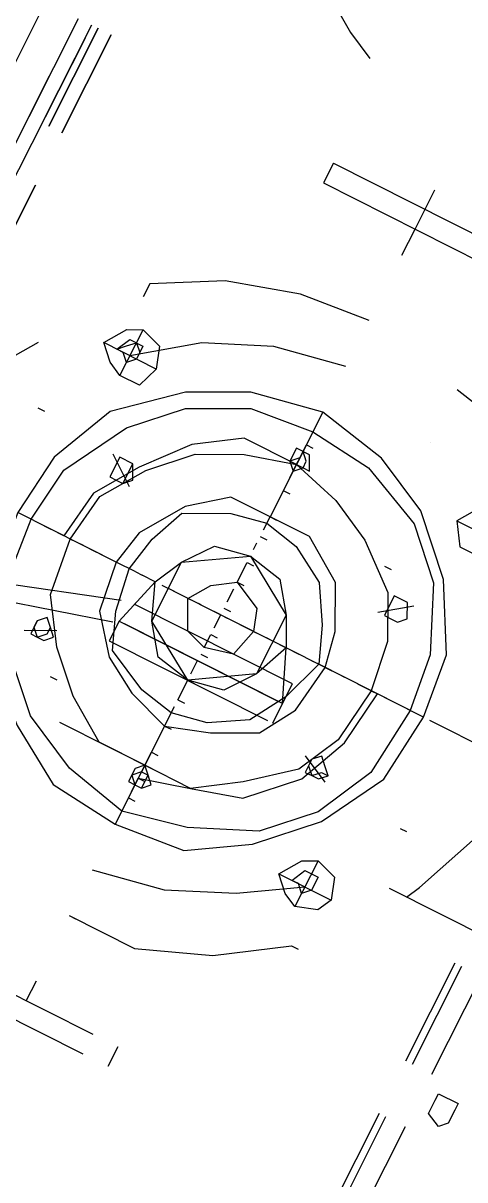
# Model space of a CAD drawing. Header units: metres. Extents: x 0 to 547597, y 0 to 1844684.
# Drawn here: x 543435.574 to 543435.824, y 1844543.775 to 1844544.428 of the extents above; entities that cross this region are included whole.
import ezdxf

# ---------------------------------------------------------------- set-up
doc = ezdxf.new("R2010")
doc.units = ezdxf.units.M
doc.linetypes.add('DASHED', pattern=[0.75, 0.5, -0.25])
doc.layers.add('5_Thep', color=4, linetype='Continuous')
doc.layers.add('TB220kVtuonglai', color=8, linetype='DASHED')

# ---------------------------------------------------------------- blocks, each defined once
blk = doc.blocks.new('MBA220-MB')
at = {"color": 1}
for points in [[(53.73, -281.04), (53.73, -661.27)], [(743.93, -996.04), (743.93, -475.29), (-822.46, -475.29), (-822.46, -996.04), (743.93, -996.04)], [(743.93, -996.04), (743.93, -475.29), (-822.46, -475.29), (-822.46, -996.04), (743.93, -996.04)], [(161.18, -495.95), (157.05, -504.22), (148.79, -504.22), (144.65, -504.22), (144.65, -491.82), (148.79, -491.82), (157.05, -491.82), (161.18, -495.95)], [(136.39, -512.49), (74.39, -512.49)], [(231.45, -512.49), (169.45, -512.49)], [(136.39, -524.88), (74.39, -524.88)], [(136.39, -524.88), (74.39, -524.88)], [(136.39, -524.88), (74.39, -524.88)], [(231.45, -524.88), (169.45, -524.88)], [(231.45, -524.88), (169.45, -524.88)], [(231.45, -524.88), (169.45, -524.88)], [(136.39, -529.02), (74.39, -529.02)], [(136.39, -529.02), (74.39, -529.02)], [(231.45, -529.02), (169.45, -529.02)], [(231.45, -529.02), (169.45, -529.02)], [(-41.33, -541.42), (-41.33, -603.41)], [(53.73, -570.35), (45.46, -566.21), (4.13, -549.68), (-41.33, -545.55), (-74.39, -549.68)], [(-132.25, -570.35), (-157.05, -586.88), (-190.12, -615.81), (-210.78, -653.01), (-214.91, -673.67)], [(20.66, -591.01), (20.66, -586.88)], [(24.8, -735.66), (90.92, -735.66), (86.79, -694.34), (66.13, -661.27), (37.2, -632.34), (0, -611.68), (-41.33, -607.54), (-78.53, -611.68), (-115.72, -632.34), (-144.65, -661.27), (-161.18, -694.34), (-169.45, -735.66), (-161.18, -776.99), (-144.65, -810.06), (-115.72, -843.12), (-78.53, -859.65), (-41.33, -863.79), (0, -859.65), (37.2, -843.12), (66.13, -810.06), (86.79, -776.99), (90.92, -735.66)], [(-136.39, -624.08), (-140.52, -611.68), (-148.79, -607.54), (-161.18, -611.68), (-165.32, -624.08), (-161.18, -632.34), (-148.79, -640.61), (-136.39, -632.34), (-136.39, -624.08), (-165.32, -624.08)], [(-148.79, -640.61), (-148.79, -607.54)], [(-41.33, -607.54), (-41.33, -673.67)], [(57.86, -624.08), (61.99, -611.68), (74.39, -607.54), (82.66, -611.68), (86.79, -624.08), (82.66, -632.34), (74.39, -640.61), (61.99, -632.34), (57.86, -624.08), (86.79, -624.08)], [(74.39, -640.61), (74.39, -607.54)], [(148.79, -735.66), (148.79, -694.34), (132.25, -653.01), (107.46, -615.81), (107.46, -611.68)], [(82.66, -735.66), (74.39, -772.86), (57.86, -805.92), (33.06, -830.72), (0, -851.39), (-41.33, -855.52), (-74.39, -851.39), (-111.59, -830.72), (-136.39, -805.92), (-152.92, -772.86), (-157.05, -735.66), (-152.92, -698.47), (-136.39, -661.27), (-111.59, -636.47), (-74.39, -619.94), (-41.33, -615.81), (0, -619.94), (33.06, -636.47), (57.86, -661.27), (74.39, -698.47), (82.66, -735.66)], [(-41.33, -615.81), (-41.33, -619.94)], [(-41.33, -619.94), (-41.33, -619.94)], [(66.13, -624.08), (66.13, -619.94), (74.39, -619.94), (74.39, -619.94), (78.53, -624.08), (74.39, -628.21), (74.39, -632.34), (66.13, -628.21), (66.13, -619.94), (74.39, -619.94), (78.53, -624.08), (74.39, -628.21), (74.39, -632.34), (66.13, -628.21), (66.13, -624.08)], [(119.86, -735.66), (111.59, -694.34), (95.06, -657.14), (74.39, -624.08)], [(-41.33, -628.21), (-41.33, -632.34)], [(-41.33, -640.61), (-41.33, -636.47)], [(61.99, -735.66), (53.73, -706.73), (45.46, -677.8), (20.66, -653.01), (-8.27, -640.61), (-41.33, -636.47)], [(53.73, -735.66), (53.73, -764.6), (37.2, -789.39), (16.53, -810.06), (-8.27, -826.59), (-41.33, -830.72), (-70.26, -826.59), (-95.06, -810.06), (-115.72, -789.39), (-128.12, -764.6), (-136.39, -735.66), (-128.12, -706.73), (-115.72, -681.94), (-95.06, -657.14), (-70.26, -644.74), (-41.33, -640.61), (-8.27, -644.74), (16.53, -657.14), (37.2, -681.94), (53.73, -706.73), (53.73, -735.66)], [(-82.66, -648.87), (-82.66, -644.74), (-86.79, -640.61), (-95.06, -644.74), (-95.06, -653.01), (-82.66, -653.01), (-82.66, -648.87)], [(-82.66, -648.87), (-82.66, -644.74), (-86.79, -640.61), (-95.06, -644.74), (-95.06, -653.01), (-86.79, -653.01), (-82.66, -653.01), (-82.66, -648.87)], [(-82.66, -657.14), (-95.06, -640.61)], [(-41.33, -640.61), (-41.33, -648.87)], [(16.53, -648.87), (16.53, -644.74), (12.4, -640.61), (8.27, -644.74), (4.13, -648.87), (8.27, -653.01), (16.53, -653.01), (16.53, -648.87), (12.4, -644.74), (12.4, -640.61), (8.27, -644.74), (4.13, -648.87), (8.27, -653.01), (12.4, -653.01), (12.4, -653.01), (16.53, -648.87)], [(8.27, -657.14), (16.53, -640.61)], [(-41.33, -653.01), (-41.33, -653.01)], [(-41.33, -657.14), (-41.33, -661.27)], [(-107.46, -665.4), (-107.46, -661.27)], [(-41.33, -669.54), (-41.33, -665.4)], [(-41.33, -665.4), (-41.33, -958.84)], [(28.93, -735.66), (20.66, -710.87), (8.27, -686.07), (-12.4, -673.67), (-41.33, -669.54), (-61.99, -673.67), (-86.79, -686.07), (-103.32, -710.87), (-103.32, -735.66), (-103.32, -760.46), (-86.79, -781.13), (-61.99, -797.66), (-41.33, -801.79), (-12.4, -797.66), (8.27, -781.13), (20.66, -760.46), (28.93, -735.66)], [(-297.57, -793.53), (-297.57, -677.8)], [(-297.57, -793.53), (-285.17, -793.53), (-285.17, -677.8), (-297.57, -677.8)], [(-181.85, -673.67), (-181.85, -673.67)], [(20.66, -735.66), (16.53, -756.33), (4.13, -781.13), (-16.53, -789.39), (-41.33, -793.53), (-61.99, -789.39), (-82.66, -781.13), (-95.06, -756.33), (-99.19, -735.66), (-95.06, -715), (-82.66, -694.34), (-61.99, -681.94), (-41.33, -673.67), (-16.53, -681.94), (4.13, -694.34), (16.53, -715), (20.66, -735.66)], [(-41.33, -673.67), (-41.33, -677.8)], [(214.91, -793.53), (202.51, -793.53), (202.51, -677.8), (214.91, -677.8)], [(214.91, -793.53), (214.91, -677.8)], [(-41.33, -681.94), (-41.33, -681.94)], [(-12.4, -681.94), (-41.33, -694.34)], [(-41.33, -776.99), (-12.4, -785.26), (-12.4, -681.94)], [(-24.8, -681.94), (-24.8, -785.26)], [(-12.4, -681.94), (-24.8, -681.94)], [(-12.4, -785.26), (0, -785.26), (0, -681.94), (-12.4, -681.94)], [(-12.4, -681.94), (-12.4, -785.26)], [(0, -785.26), (0, -681.94)], [(-41.33, -686.07), (-41.33, -694.34)], [(0, -735.66), (-4.13, -756.33), (-20.66, -768.73), (-41.33, -776.99), (-57.86, -768.73), (-74.39, -756.33), (-78.53, -735.66), (-74.39, -715), (-57.86, -702.6), (-41.33, -694.34), (-20.66, -702.6), (-4.13, -715), (0, -735.66)], [(-41.33, -698.47), (-41.33, -694.34)], [(-57.86, -702.6), (-20.66, -702.6), (0, -735.66), (-20.66, -768.73), (-57.86, -768.73), (-78.53, -735.66), (-57.86, -702.6)], [(-41.33, -702.6), (-41.33, -706.73)], [(-41.33, -715), (-41.33, -710.87)], [(-20.66, -735.66), (-24.8, -748.06), (-41.33, -756.33), (-53.73, -748.06), (-61.99, -735.66), (-53.73, -719.13), (-41.33, -715), (-24.8, -719.13), (-20.66, -735.66)], [(-41.33, -715), (-41.33, -723.27)], [(-132.25, -735.66), (-136.39, -731.53), (-136.39, -727.4), (-144.65, -731.53), (-144.65, -739.8), (-136.39, -739.8), (-132.25, -735.66)], [(-41.33, -727.4), (-41.33, -727.4)], [(66.13, -735.66), (66.13, -731.53), (61.99, -727.4), (57.86, -731.53), (53.73, -735.66), (57.86, -739.8), (66.13, -739.8), (66.13, -735.66), (66.13, -731.53), (57.86, -731.53), (53.73, -735.66), (57.86, -735.66), (61.99, -739.8), (66.13, -735.66), (66.13, -735.66)], [(53.73, -727.4), (53.73, -789.39)], [(-285.17, -735.66), (-309.97, -735.66)], [(-268.64, -735.66), (-285.17, -735.66)], [(-227.31, -735.66), (-223.18, -776.99), (-210.78, -818.32), (-190.12, -855.52), (-181.85, -855.52)], [(-198.38, -735.66), (-190.12, -776.99), (-173.58, -814.19), (-148.79, -847.25)], [(-169.45, -735.66), (-103.32, -735.66)], [(-157.05, -735.66), (-157.05, -735.66)], [(-148.79, -735.66), (-148.79, -731.53)], [(-140.52, -735.66), (-148.79, -735.66)], [(-128.12, -735.66), (-148.79, -735.66)], [(-136.39, -735.66), (-136.39, -731.53), (-140.52, -731.53), (-144.65, -735.66), (-140.52, -735.66), (-136.39, -739.8), (-136.39, -735.66), (-136.39, -735.66)], [(-136.39, -735.66), (-136.39, -731.53)], [(-136.39, -735.66), (-136.39, -768.73), (-119.86, -793.53), (-95.06, -814.19), (-70.26, -830.72), (-41.33, -834.86)], [(-128.12, -735.66), (-132.25, -735.66)], [(-119.86, -735.66), (-119.86, -731.53)], [(-111.59, -735.66), (-115.72, -735.66)], [(-103.32, -735.66), (-103.32, -731.53)], [(-95.06, -735.66), (-103.32, -735.66)], [(-90.92, -735.66), (-90.92, -731.53)], [(-82.66, -735.66), (-86.79, -735.66)], [(-74.39, -735.66), (-74.39, -731.53)], [(-61.99, -735.66), (-74.39, -735.66)], [(-61.99, -735.66), (-61.99, -731.53)], [(-49.6, -735.66), (-57.86, -735.66)], [(-45.46, -735.66), (-45.46, -731.53)], [(-41.33, -731.53), (-41.33, -739.8)], [(-41.33, -735.66), (-41.33, -731.53)], [(-41.33, -735.66), (-41.33, -731.53)], [(-33.06, -735.66), (-41.33, -735.66)], [(-28.93, -735.66), (-28.93, -731.53)], [(-20.66, -735.66), (-28.93, -735.66)], [(-16.53, -735.66), (-16.53, -731.53)], [(-4.13, -735.66), (-12.4, -735.66)], [(0, -735.66), (0, -731.53)], [(12.4, -735.66), (0, -735.66)], [(12.4, -735.66), (12.4, -731.53)], [(24.8, -735.66), (16.53, -735.66)], [(28.93, -735.66), (28.93, -731.53)], [(41.33, -735.66), (33.06, -735.66)], [(45.46, -735.66), (45.46, -731.53)], [(53.73, -735.66), (45.46, -735.66)], [(53.73, -735.66), (70.26, -735.66)], [(57.86, -735.66), (57.86, -731.53)], [(61.99, -735.66), (61.99, -731.53)], [(70.26, -735.66), (61.99, -735.66)], [(74.39, -735.66), (74.39, -731.53)], [(82.66, -735.66), (74.39, -735.66)], [(148.79, -735.66), (148.79, -731.53)], [(190.12, -735.66), (202.51, -735.66)], [(-41.33, -743.93), (-41.33, -739.8)], [(-41.33, -748.06), (-41.33, -756.33)], [(-41.33, -756.33), (-41.33, -756.33)], [(-41.33, -760.46), (-41.33, -768.73)], [(-41.33, -772.86), (-41.33, -768.73)], [(-41.33, -776.99), (-41.33, -785.26)], [(16.53, -884.45), (-12.4, -781.13)], [(-41.33, -789.39), (-41.33, -785.26)], [(-41.33, -789.39), (-41.33, -801.79)], [(8.27, -884.45), (-24.8, -785.26)], [(-446.36, -896.85), (-421.56, -884.45), (-392.63, -855.52), (-367.83, -818.32), (-359.57, -801.79)], [(-41.33, -801.79), (-41.33, -801.79)], [(-41.33, -801.79), (-41.33, -863.79)], [(33.06, -805.92), (33.06, -801.79)], [(-41.33, -805.92), (-41.33, -814.19)], [(-82.66, -822.46), (-82.66, -818.32), (-86.79, -814.19), (-95.06, -818.32), (-95.06, -826.59), (-82.66, -826.59), (-82.66, -822.46)], [(-82.66, -814.19), (-95.06, -830.72)], [(-41.33, -818.32), (-41.33, -814.19)], [(16.53, -822.46), (16.53, -818.32), (12.4, -814.19), (8.27, -818.32), (4.13, -822.46), (8.27, -826.59), (16.53, -826.59), (16.53, -822.46), (12.4, -818.32), (8.27, -818.32), (4.13, -822.46), (8.27, -826.59), (12.4, -826.59), (16.53, -822.46)], [(8.27, -814.19), (16.53, -830.72)], [(-82.66, -822.46), (-82.66, -818.32), (-95.06, -818.32), (-95.06, -826.59), (-82.66, -826.59), (-82.66, -822.46)], [(-41.33, -822.46), (-41.33, -830.72)], [(-136.39, -847.25), (-140.52, -855.52), (-148.79, -863.79), (-161.18, -855.52), (-165.32, -847.25), (-161.18, -834.86), (-148.79, -830.72), (-136.39, -834.86), (-136.39, -847.25), (-165.32, -847.25)], [(-148.79, -830.72), (-148.79, -863.79)], [(-41.33, -830.72), (-41.33, -830.72)], [(-41.33, -834.86), (-41.33, -843.12)], [(-144.65, -847.25), (-148.79, -851.39), (-148.79, -855.52), (-152.92, -851.39), (-157.05, -847.25), (-152.92, -843.12), (-148.79, -843.12), (-144.65, -847.25), (-148.79, -851.39), (-148.79, -855.52), (-157.05, -851.39), (-157.05, -843.12), (-148.79, -843.12), (-144.65, -847.25)], [(-41.33, -847.25), (-41.33, -843.12)], [(-41.33, -851.39), (-41.33, -855.52)], [(-99.19, -880.32), (-99.19, -876.18)], [(-132.25, -896.85), (-119.86, -905.12), (-82.66, -921.65), (-41.33, -925.78), (-8.27, -921.65)], [(-305.84, -938.18), (-243.84, -938.18)], [(-243.84, -938.18), (-305.84, -938.18)], [(-210.78, -938.18), (-148.79, -938.18)], [(-148.79, -938.18), (-210.78, -938.18)], [(-305.84, -946.45), (-243.84, -946.45)], [(-243.84, -946.45), (-305.84, -946.45)], [(-243.84, -950.58), (-305.84, -950.58)], [(-297.57, -950.58), (-169.45, -950.58)], [(-243.84, -958.84), (-305.84, -958.84)], [(-169.45, -958.84), (-297.57, -958.84)], [(-297.57, -979.51), (-169.45, -979.51)]]:
    blk.add_lwpolyline(points, dxfattribs=at)
blk = doc.blocks.new('mb moiTQK')
at = {"layer": 'TB220kVtuonglai', "ltscale": 3000, "xscale": 0.001, "yscale": 0.001, "zscale": 0.001}
blk.add_blockref('MBA220-MB', (-54.05166, -82.51016), dxfattribs=at)
blk = doc.blocks.new('ACAD-DinhViTuyenDz220kV')
blk.add_circle((543470.18793, 1844560.06958), 117.55145)
at = {"layer": '5_Thep', "rotation": 243.2403583287449}
blk.add_blockref('mb moiTQK', (543485.661, 1844458.313), dxfattribs=at)

msp = doc.modelspace()

# ---------------------------------------------------------------- block references
msp.add_blockref('ACAD-DinhViTuyenDz220kV', (0, 0))

doc.saveas('drawing.dxf')
